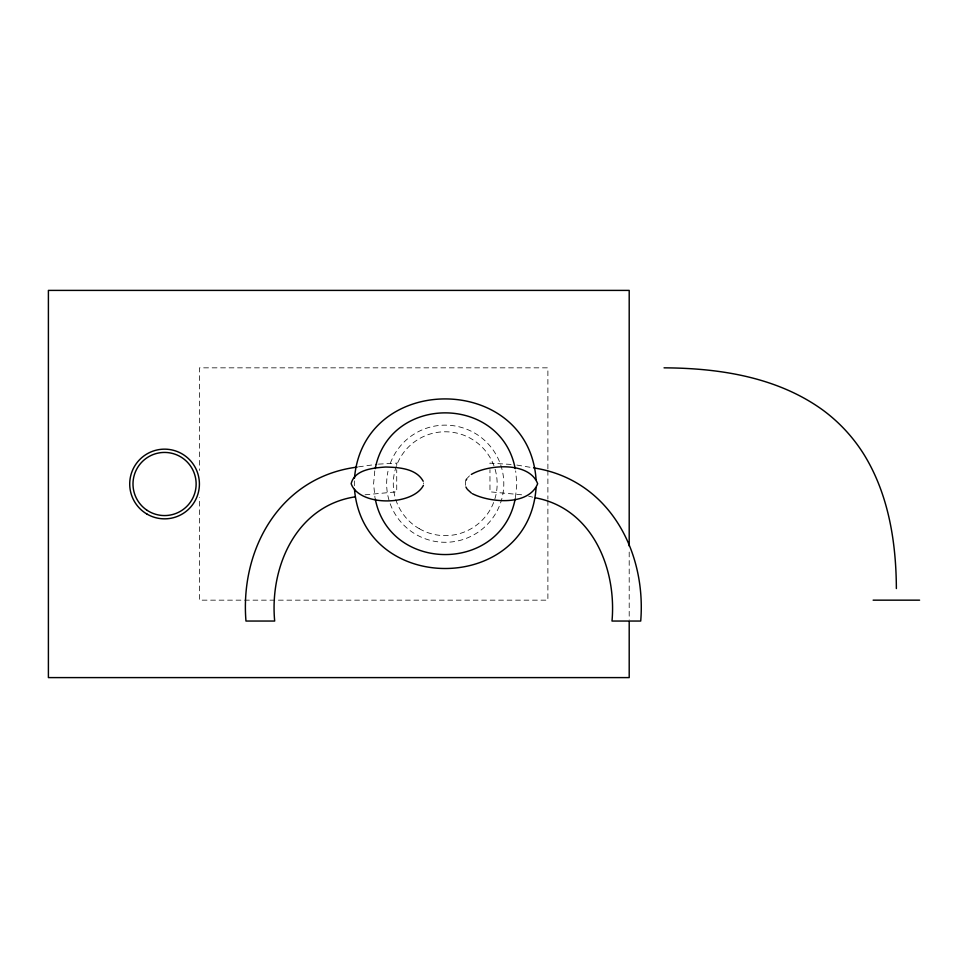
<?xml version="1.0" encoding="UTF-8"?>
<svg xmlns="http://www.w3.org/2000/svg" width="968" height="968" viewBox="0 0 968 968"><rect width="100%" height="100%" fill="white"/><g stroke="black" fill="none" stroke-linecap="round" stroke-linejoin="round"><path stroke-width="0.73" stroke-dasharray="4.84 3.63" d="M354.336 480.914L354.336 486.517M374.773 470.896L373.6 483.71L374.979 497.685M515.46 497.685L516.839 483.71L515.666 470.896M465.608 481.265L465.39 485.355M467.338 478.083L469.492 475.832M358.499 466.854L377 464.289M365.069 494.793L396.723 491.829L396.723 469.613M378.44 464.132L396.723 463.115L396.723 465.451M511.116 464.446L489.965 463.115L489.965 465.451M516.864 465.064L532.231 467.629M521.619 494.793L489.965 491.829L489.965 469.613M528.625 496.161L532.763 497.165M423.56 482.887L423.609 483.71M629.2 552.062L629.2 620.125M547.888 468.911L547.888 367.84L199.408 367.84L199.408 470.424M547.888 470.424L547.888 499.089M547.888 500.589L547.888 600.16L199.408 600.16L199.408 497.576M390.346 463.249A58.564 58.564 0 0 1 488.562 444.312A58.564 58.564 0 0 1 460.381 540.289A58.564 58.564 0 0 1 387.986 471.259M419.253 528.685A51.933 51.933 0 0 0 497.153 483.71A51.933 51.933 0 0 0 419.253 438.734A51.933 51.933 0 0 0 419.253 528.685"/><path stroke-width="1.45" d="M354.482 478.119C363.605 371.724 528.661 372.861 536.066 479.511M536.066 487.908C528.661 594.558 363.605 595.707 354.482 489.312M375.233 468.597C389.596 394.291 500.855 394.291 515.206 468.597M515.206 498.835C500.855 573.129 389.596 573.129 375.233 498.835M423.427 485.355C412.707 506.034 359.382 506.7 351.154 483.71C354.554 469.456 373.466 467.931 385.603 467.024C398.671 467.35 416.216 468.367 423.21 481.265M465.911 480.455L466.782 478.857M471.319 474.429C488.489 464.337 529.242 461.385 537.663 483.71C528.77 506.058 490.195 502.828 472.348 493.668M355.304 496.826C296.281 505.756 269.54 566.885 274.682 621.045L245.969 621.045C239.943 548.529 280.635 476.776 357.156 467.108M873.136 600.16L919.6 600.16M664.048 367.84C719.188 368.106 777.195 377 822.86 410.081A161.39 161.39 0 0 1 863.698 454.053C888.551 494.103 896.162 542.104 896.368 588.544M533.586 467.883C608.098 479.196 646.43 550.344 640.719 621.045L612.006 621.045C616.676 568.591 592.416 508.551 535.522 497.83M471.319 493.002L467.338 489.348M466.782 488.562L465.911 486.977M629.2 546.012L629.2 290.4L48.4 290.4L48.4 677.6L629.2 677.6L629.2 621.637M147.136 514.177A34.848 34.848 0 0 0 199.408 484A34.848 34.848 0 0 0 147.136 453.823A34.848 34.848 0 0 0 147.136 514.177M146.616 509.979A31.581 31.581 0 0 0 196.032 486.553A31.581 31.581 0 0 0 151.032 455.468A31.581 31.581 0 0 0 146.616 509.979"/></g></svg>
